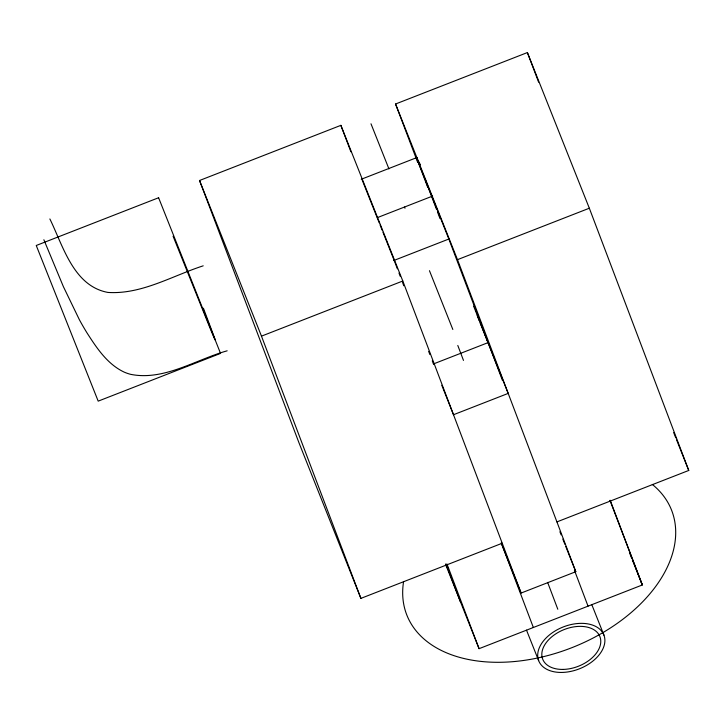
<?xml version="1.0" encoding="UTF-8"?>
<svg xmlns="http://www.w3.org/2000/svg" width="725" height="725" viewBox="0 0 725 725"><rect width="100%" height="100%" fill="white"/><g stroke="black" fill="none" stroke-linecap="round" stroke-linejoin="round"><path stroke-width="1.09" d="M432.626 196.058L377.299 217.654M502.226 543.233L360.896 598.379L298.954 442.73L199.538 180.498L340.868 125.343L402.81 281.001L521.112 593.05L575.804 571.708L457.493 259.659L395.551 104.01L527.392 52.562L589.334 208.22L688.75 470.452L556.918 521.9M361.24 179.274L417.056 157.497M393.593 260.583L449.418 238.806M360.896 598.379L261.48 336.146L402.81 281.001M457.493 259.659L589.334 208.22M433.432 363.95L488.124 342.608L475.138 309.992M445.513 564.195L479.071 648.676L642.314 584.975L610.223 500.332M203.208 265.83C172.142 275.844 141.611 294.586 107.962 292.438C73.506 286.121 63.111 245.993 49.871 218.95M227.161 350.818C196.167 359.428 164.022 381.105 130.663 374.345A48.747 37.446 -20.8 0 1 124.129 372.088C107.327 364.186 96.642 347.909 86.937 332.793A465.522 357.633 -20.8 0 1 79.424 319.807L63.383 286.638L43.872 239.748M448.558 568.645L446.718 567.367L445.993 564.05M427.723 187.34L416.494 157.715L420.364 164.629M173.076 236.187L209.507 326.821A150.854 1.214 68.7 0 0 213.522 336.472A160.769 1.296 68.7 0 0 214.265 338.176L215.117 339.862A86.728 0.698 68.7 0 0 214.745 338.629A90.824 0.734 68.7 0 0 214.165 336.971A84.064 0.68 68.7 0 0 213.259 334.47L203.408 308.197M673.679 432.589L675.772 437.855M676.615 439.957L688.75 470.452M629.454 552.658L631.529 557.869M632.363 559.954L642.314 584.984L609.952 500.368M416.494 157.715L448.847 239.032L502.525 380.598M473.606 306.122L474.848 309.249M477.222 315.565L479.316 320.822M480.149 322.924L508.198 393.394L453.506 414.727L441.788 385.283M591.817 604.677L603.943 635.163A35.045 22.439 -21.7 0 1 561.857 672.438A35.045 22.439 -21.7 0 1 548.082 636.097A35.045 22.439 -21.7 0 1 603.943 635.163M559.899 531.751L561.15 534.905M562.827 539.11L564.92 544.366M565.754 546.469L575.804 571.708M370.992 123.794L388.944 168.916M429.454 270.697L452.835 329.467M362.219 180.099L379.248 222.883M380.054 224.922L382.147 230.178M382.963 232.218L393.748 259.323M501.446 543.623L521.112 593.05M526.513 630.152L538.648 660.638M199.538 180.498L261.48 336.146M404.532 207.042L404.985 208.22M457.801 345.472L463.483 360.407M527.392 52.562L538.612 82.17M574.399 570.185L588.038 606.163M425.557 180.489L436.387 209.054M437.592 212.226L439.993 218.578M395.551 104.01L417.6 162.164M547.638 582.393L557.806 609.254M394.164 260.366L397.373 268.83M398.977 273.062L400.182 276.234M402.583 282.578L403.789 285.759M428.656 351.353L429.862 354.534M432.272 360.878L433.478 364.05M501.256 542.853L533.355 627.497M340.868 125.343L350.891 151.779M446.981 564.032L479.071 648.676M446.392 564.793L460.429 601.832M652.31 484.427A142.381 91.142 -21.7 0 1 571.499 647.824A142.381 91.142 -21.7 0 1 403.598 581.477M158.603 197.744L36.25 245.485L98.192 401.142L220.536 353.401L158.603 197.744M563.017 669.42A30.74 19.675 -21.7 0 0 599.938 636.722A30.74 19.675 -21.7 0 0 550.937 637.547A30.74 19.675 -21.7 0 0 563.017 669.42"/></g></svg>
